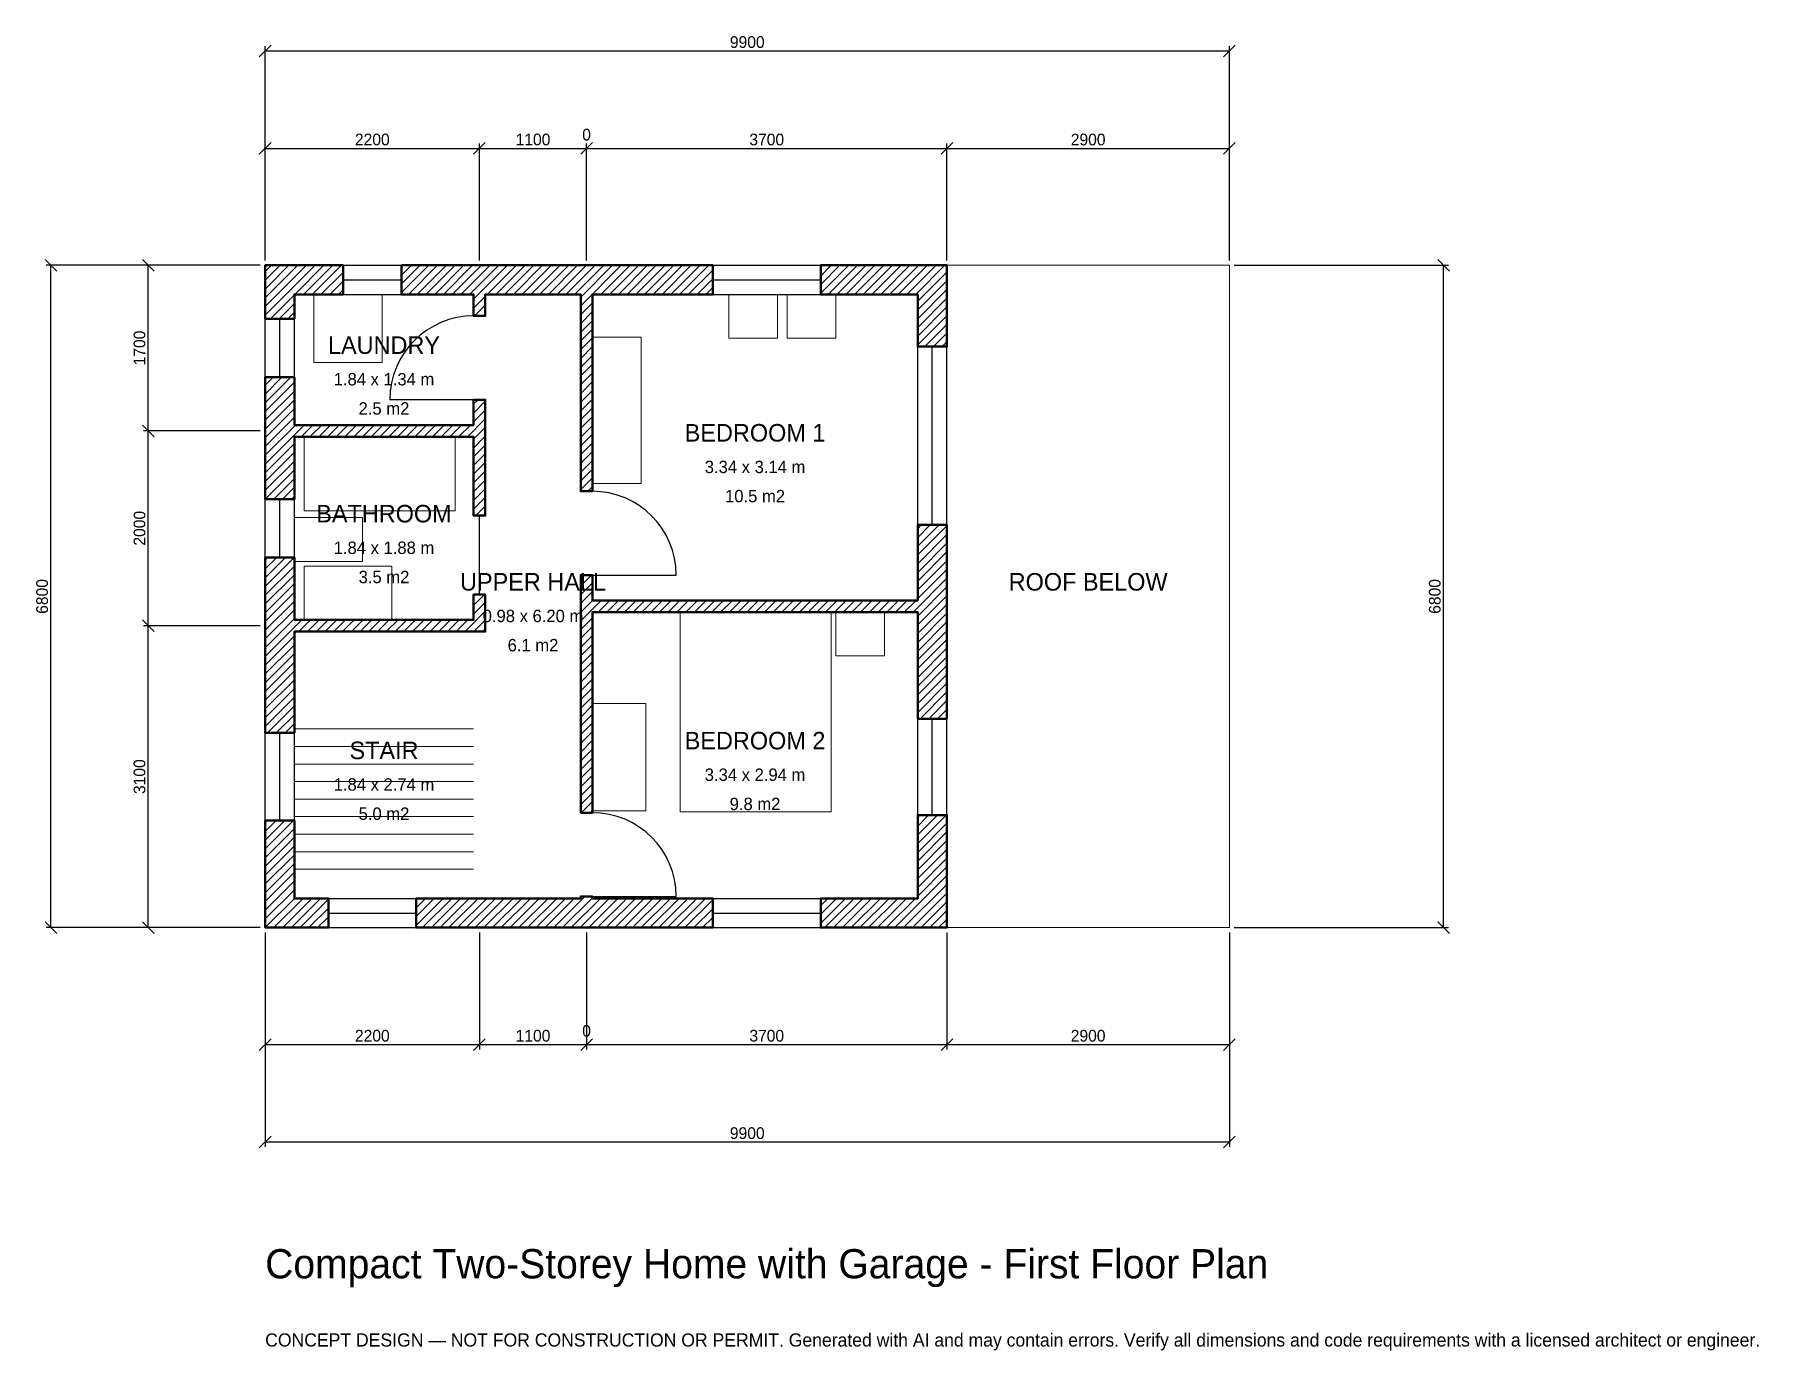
# Model space of a CAD drawing. Header units: millimetres. Extents: x -2369 to 15333, y -4341 to 9169.
import ezdxf
from ezdxf.enums import TextEntityAlignment as Align

# ---------------------------------------------------------------- set-up
doc = ezdxf.new("R2010")
doc.units = ezdxf.units.MM
doc.linetypes.add('DASHED', pattern=[1.524, 1.27, -0.254])
for name, color, linetype, lineweight in [('A-ANNO-DIMS', 1, 'Continuous', 13), ('A-ANNO-TEXT', 7, 'Continuous', 18), ('A-AREA-IDEN', 7, 'Continuous', 18), ('A-DOOR', 2, 'Continuous', 25), ('A-FLOR-FIXT', 9, 'Continuous', 13), ('A-FLOR-STRS', 3, 'Continuous', 18), ('A-FURN', 9, 'Continuous', 13), ('A-GLAZ', 4, 'Continuous', 25), ('A-SITE-PAVE', 8, 'Continuous', 13), ('A-WALL', 7, 'Continuous', 50), ('A-WALL-PATT', 8, 'Continuous', 13)]:
    doc.layers.add(name, color=color, linetype=linetype, lineweight=lineweight)
doc.dimstyles.new('PLAN', dxfattribs={"dimtxt": 120, "dimasz": 80, "dimexe": 50, "dimexo": 50, "dimgap": 30, "dimtad": 1, "dimdec": 0, "dimtsz": 60, "dimcen": 2.5, "dimclrd": 1, "dimclre": 1, "dimazin": 3, "dimtfac": 1, "dimtmove": 0, "dimatfit": 3})

msp = doc.modelspace()

# ---------------------------------------------------------------- hatches: boundary and pattern name
at = {"layer": 'A-WALL-PATT'}
h = msp.add_hatch(dxfattribs=at)
h.set_pattern_fill('ANSI31', color=8, scale=20)
h.paths.add_polyline_path([(-0.001, 0), (-0.001, 300), (0, 300), (0, 1100), (300, 1100), (300, 300), (650, 300), (650, 0), (300, 0), (300, -0.001), (0, -0.001), (0, -0.001), (0, 0), (-0.001, 0)])
h.paths.add_polyline_path([(0, 2950), (0, 3040), (-0.001, 3040), (-0.001, 3160), (0, 3160), (0, 3250), (0, 3800), (300, 3800), (300, 3250), (300, 3160), (2140, 3160), (2140, 3420), (2260, 3420), (2260, 3160), (2260, 3040), (2140, 3040), (300, 3040), (300, 2950), (300, 2000), (0, 2000), (0, 2950)])
h.paths.add_polyline_path([(0, 4950), (0, 5040), (-0.001, 5040), (-0.001, 5160), (0, 5160), (0, 5250), (0, 5650), (300, 5650), (300, 5250), (300, 5160), (2140, 5160), (2140, 5420), (2260, 5420), (2260, 5160), (2260, 5040), (2260, 4230), (2140, 4230), (2140, 5040), (300, 5040), (300, 4950), (300, 4400), (0, 4400), (0, 4950)])
h.paths.add_polyline_path([(0, 6500), (-0.001, 6500), (-0.001, 6800), (0, 6800), (0, 6800.001), (300, 6800.001), (300, 6800), (800, 6800), (800, 6500), (300, 6500), (300, 6250), (0, 6250), (0, 6500)])
h.paths.add_polyline_path([(2050, 6800), (2140, 6800), (2140, 6800.001), (2260, 6800.001), (2260, 6800), (2350, 6800), (3150, 6800), (3240, 6800), (3240, 6800.001), (3360, 6800.001), (3360, 6800), (3450, 6800), (4595, 6800), (4595, 6500), (3450, 6500), (3360, 6500), (3360, 4480), (3240, 4480), (3240, 6500), (3150, 6500), (2350, 6500), (2260, 6500), (2260, 6280), (2140, 6280), (2140, 6500), (2050, 6500), (1400, 6500), (1400, 6800), (2050, 6800)])
h.paths.add_polyline_path([(6700, 6800), (6700, 6800.001), (7000, 6800.001), (7000, 6800), (7000.001, 6800), (7000.001, 6500), (7000, 6500), (7000, 5965), (6700, 5965), (6700, 6500), (5705, 6500), (5705, 6800), (6700, 6800)])
h.paths.add_polyline_path([(7000, 3450), (7000, 3360), (7000.001, 3360), (7000.001, 3240), (7000, 3240), (7000, 3150), (7000, 2145), (6700, 2145), (6700, 3150), (6700, 3240), (3360, 3240), (3360, 1180), (3240, 1180), (3240, 3240), (3240, 3240), (3240, 3360), (3240, 3360), (3240, 3620), (3360, 3620), (3360, 3360), (6700, 3360), (6700, 3450), (6700, 4135), (7000, 4135), (7000, 3450)])
h.paths.add_polyline_path([(7000, 300), (7000.001, 300), (7000.001, 0), (7000, 0), (7000, -0.001), (6700, -0.001), (6700, 0), (5705, 0), (5705, 300), (6700, 300), (6700, 1155), (7000, 1155), (7000, 300)])
h.paths.add_polyline_path([(3450, 0), (3360, 0), (3360, -0.001), (3240, -0.001), (3240, 0), (3150, 0), (2350, 0), (2050, 0), (1550, 0), (1550, 300), (2050, 300), (2350, 300), (3150, 300), (3240, 300), (3240, 320), (3360, 320), (3360, 300), (3450, 300), (4595, 300), (4595, 0), (3450, 0)])

# ---------------------------------------------------------------- linework, layer by layer
at = {"layer": 'A-DOOR'}
for p, q in [((2140, 5420), (1280, 5420)), ((2200, 3420), (2200, 4230)), ((3360, 3620), (4220, 3620)), ((3360, 320), (4220, 320))]:
    msp.add_line(p, q, dxfattribs=at)
for centre, start, end in [((2140, 5420), 90, 180), ((3360, 3620), 0, 90), ((3360, 320), 0, 90)]:
    msp.add_arc(centre, 860, start, end, dxfattribs=at)
at = {"layer": 'A-FLOR-FIXT'}
for points in [[(400, 4280), (1950, 4280), (1950, 5040), (400, 5040)], [(300, 3760), (1000, 3760), (1000, 4210), (300, 4210)], [(400, 3160), (1300, 3160), (1300, 3710), (400, 3710)]]:
    msp.add_lwpolyline(points, close=True, dxfattribs=at)
at = {"layer": 'A-FLOR-STRS'}
for p, q in [((300, 2040), (2140, 2040)), ((300, 1860), (2140, 1860)), ((300, 1680), (2140, 1680)), ((300, 1500), (2140, 1500)), ((300, 1320), (2140, 1320)), ((300, 1140), (2140, 1140)), ((300, 960), (2140, 960)), ((300, 780), (2140, 780)), ((300, 600), (2140, 600))]:
    msp.add_line(p, q, dxfattribs=at)
at = {"layer": 'A-FURN'}
for points in [[(500, 5800), (1200, 5800), (1200, 6500), (500, 6500)], [(4760, 6050), (5260, 6050), (5260, 6500), (4760, 6500)], [(5360, 6050), (5860, 6050), (5860, 6500), (5360, 6500)], [(3360, 4560), (3860, 4560), (3860, 6060), (3360, 6060)], [(4260, 1190), (5810, 1190), (5810, 3240), (4260, 3240)], [(5860, 2790), (6360, 2790), (6360, 3240), (5860, 3240)], [(3360, 1200), (3910, 1200), (3910, 2300), (3360, 2300)]]:
    msp.add_lwpolyline(points, close=True, dxfattribs=at)
at = {"layer": 'A-GLAZ'}
for p, q in [((800, 6800), (1400, 6800)), ((4595, 6800), (5705, 6800)), ((800, 6650), (1400, 6650)), ((4595, 6650), (5705, 6650)), ((800, 6500), (1400, 6500)), ((4595, 6500), (5705, 6500)), ((0, 5650), (0, 6250)), ((150, 5650), (150, 6250)), ((300, 5650), (300, 6250)), ((6700, 4135), (6700, 5965)), ((6850, 4135), (6850, 5965)), ((7000, 4135), (7000, 5965)), ((0, 3800), (0, 4400)), ((150, 3800), (150, 4400)), ((300, 3800), (300, 4400)), ((6700, 1155), (6700, 2145)), ((6850, 1155), (6850, 2145)), ((7000, 1155), (7000, 2145)), ((0, 1100), (0, 2000)), ((150, 1100), (150, 2000)), ((300, 1100), (300, 2000)), ((650, 300), (1550, 300)), ((4595, 300), (5705, 300)), ((650, 150), (1550, 150)), ((650, 0), (1550, 0)), ((4595, 150), (5705, 150)), ((4595, 0), (5705, 0))]:
    msp.add_line(p, q, dxfattribs=at)
at = {"layer": 'A-SITE-PAVE', "linetype": 'DASHED'}
msp.add_lwpolyline([(7000, 0), (9900, 0), (9900, 6800), (7000, 6800)], close=True, dxfattribs=at)
at = {"layer": 'A-WALL'}
for points in [[(0, 6500), (-0.001, 6500), (-0.001, 6800), (0, 6800), (0, 6800.001), (300, 6800.001), (300, 6800), (800, 6800), (800, 6500), (300, 6500), (300, 6250), (0, 6250), (0, 6500)], [(2050, 6800), (2140, 6800), (2140, 6800.001), (2260, 6800.001), (2260, 6800), (2350, 6800), (3150, 6800), (3240, 6800), (3240, 6800.001), (3360, 6800.001), (3360, 6800), (3450, 6800), (4595, 6800), (4595, 6500), (3450, 6500), (3360, 6500), (3360, 4480), (3240, 4480), (3240, 6500), (3150, 6500), (2350, 6500), (2260, 6500), (2260, 6280), (2140, 6280), (2140, 6500), (2050, 6500), (1400, 6500), (1400, 6800), (2050, 6800)], [(6700, 6800), (6700, 6800.001), (7000, 6800.001), (7000, 6800), (7000.001, 6800), (7000.001, 6500), (7000, 6500), (7000, 5965), (6700, 5965), (6700, 6500), (5705, 6500), (5705, 6800), (6700, 6800)], [(0, 4950), (0, 5040), (-0.001, 5040), (-0.001, 5160), (0, 5160), (0, 5250), (0, 5650), (300, 5650), (300, 5250), (300, 5160), (2140, 5160), (2140, 5420), (2260, 5420), (2260, 5160), (2260, 5040), (2260, 4230), (2140, 4230), (2140, 5040), (300, 5040), (300, 4950), (300, 4400), (0, 4400), (0, 4950)], [(7000, 3450), (7000, 3360), (7000.001, 3360), (7000.001, 3240), (7000, 3240), (7000, 3150), (7000, 2145), (6700, 2145), (6700, 3150), (6700, 3240), (3360, 3240), (3360, 1180), (3240, 1180), (3240, 3240), (3240, 3240), (3240, 3360), (3240, 3360), (3240, 3620), (3360, 3620), (3360, 3360), (6700, 3360), (6700, 3450), (6700, 4135), (7000, 4135), (7000, 3450)], [(0, 2950), (0, 3040), (-0.001, 3040), (-0.001, 3160), (0, 3160), (0, 3250), (0, 3800), (300, 3800), (300, 3250), (300, 3160), (2140, 3160), (2140, 3420), (2260, 3420), (2260, 3160), (2260, 3040), (2140, 3040), (300, 3040), (300, 2950), (300, 2000), (0, 2000), (0, 2950)], [(-0.001, 0), (-0.001, 300), (0, 300), (0, 1100), (300, 1100), (300, 300), (650, 300), (650, 0), (300, 0), (300, -0.001), (0, -0.001), (0, -0.001), (0, 0), (-0.001, 0)], [(7000, 300), (7000.001, 300), (7000.001, 0), (7000, 0), (7000, -0.001), (6700, -0.001), (6700, 0), (5705, 0), (5705, 300), (6700, 300), (6700, 1155), (7000, 1155), (7000, 300)], [(3450, 0), (3360, 0), (3360, -0.001), (3240, -0.001), (3240, 0), (3150, 0), (2350, 0), (2050, 0), (1550, 0), (1550, 300), (2050, 300), (2350, 300), (3150, 300), (3240, 300), (3240, 320), (3360, 320), (3360, 300), (3450, 300), (4595, 300), (4595, 0), (3450, 0)]]:
    msp.add_lwpolyline(points, close=True, dxfattribs=at)

# ---------------------------------------------------------------- texts
at = {"layer": 'A-ANNO-TEXT'}
for s, height, p in [('Compact Two-Storey Home with Garage - First Floor Plan', 300, (0, -3600)), ('CONCEPT DESIGN — NOT FOR CONSTRUCTION OR PERMIT. Generated with AI and may contain errors. Verify all dimensions and code requirements with a licensed architect or engineer.', 135, (0, -4300))]:
    msp.add_text(s, height=height, dxfattribs=at).set_placement(p)
at = {"layer": 'A-AREA-IDEN'}
for s, height, p in [('LAUNDRY', 180, (1220, 5980)), ('1.84 x 1.34 m', 127.5, (1220, 5630)), ('2.5 m2', 127.5, (1220, 5330)), ('BEDROOM 1', 180, (5030, 5080)), ('3.34 x 3.14 m', 127.5, (5030, 4730)), ('10.5 m2', 127.5, (5030, 4430)), ('BATHROOM', 180, (1220, 4250)), ('1.84 x 1.88 m', 127.5, (1220, 3900)), ('3.5 m2', 127.5, (1220, 3600)), ('UPPER HALL', 180, (2750, 3550)), ('ROOF BELOW', 180, (8450, 3550)), ('0.98 x 6.20 m', 127.5, (2750, 3200)), ('6.1 m2', 127.5, (2750, 2900)), ('BEDROOM 2', 180, (5030, 1920)), ('STAIR', 180, (1220, 1820)), ('3.34 x 2.94 m', 127.5, (5030, 1570)), ('1.84 x 2.74 m', 127.5, (1220, 1470)), ('9.8 m2', 127.5, (5030, 1270)), ('5.0 m2', 127.5, (1220, 1170))]:
    msp.add_text(s, height=height, dxfattribs=at).set_placement(p, align=Align.MIDDLE_CENTER)

# ---------------------------------------------------------------- dimensions: what is measured, and where the dimension line sits
at = {"layer": 'A-ANNO-DIMS'}
for base, p1, p2, text in [((0, 9000), (0, 6800), (9900, 6800), '9900'), ((0, 8000), (0, 6800), (2200, 6800), '2200'), ((2200, 8000), (2200, 6800), (3300, 6800), '1100'), ((3300, 8000), (3300, 6800), (3300, 6800), '0'), ((3300, 8000), (3300, 6800), (7000, 6800), '3700'), ((7000, 8000), (7000, 6800), (9900, 6800), '2900'), ((0, -1200), (0, 0), (2200, 0), '2200'), ((0, -2200), (0, 0), (9900, 0), '9900'), ((2200, -1200), (2200, 0), (3300, 0), '1100'), ((3300, -1200), (3300, 0), (3300, 0), '0'), ((3300, -1200), (3300, 0), (7000, 0), '3700'), ((7000, -1200), (7000, 0), (9900, 0), '2900')]:
    msp.add_linear_dim(base=base, p1=p1, p2=p2, text=text, dimstyle='PLAN', dxfattribs=at).render()
for base, p1, p2, text in [((-2200, 0), (0, 0), (0, 6800), '6800'), ((-1200, 5100), (0, 5100), (0, 6800), '1700'), ((12100, 0), (9900, 0), (9900, 6800), '6800'), ((-1200, 3100), (0, 3100), (0, 5100), '2000'), ((-1200, 0), (0, 0), (0, 3100), '3100')]:
    msp.add_linear_dim(base=base, p1=p1, p2=p2, angle=90, text=text, dimstyle='PLAN', dxfattribs=at).render()

doc.saveas('drawing.dxf')
